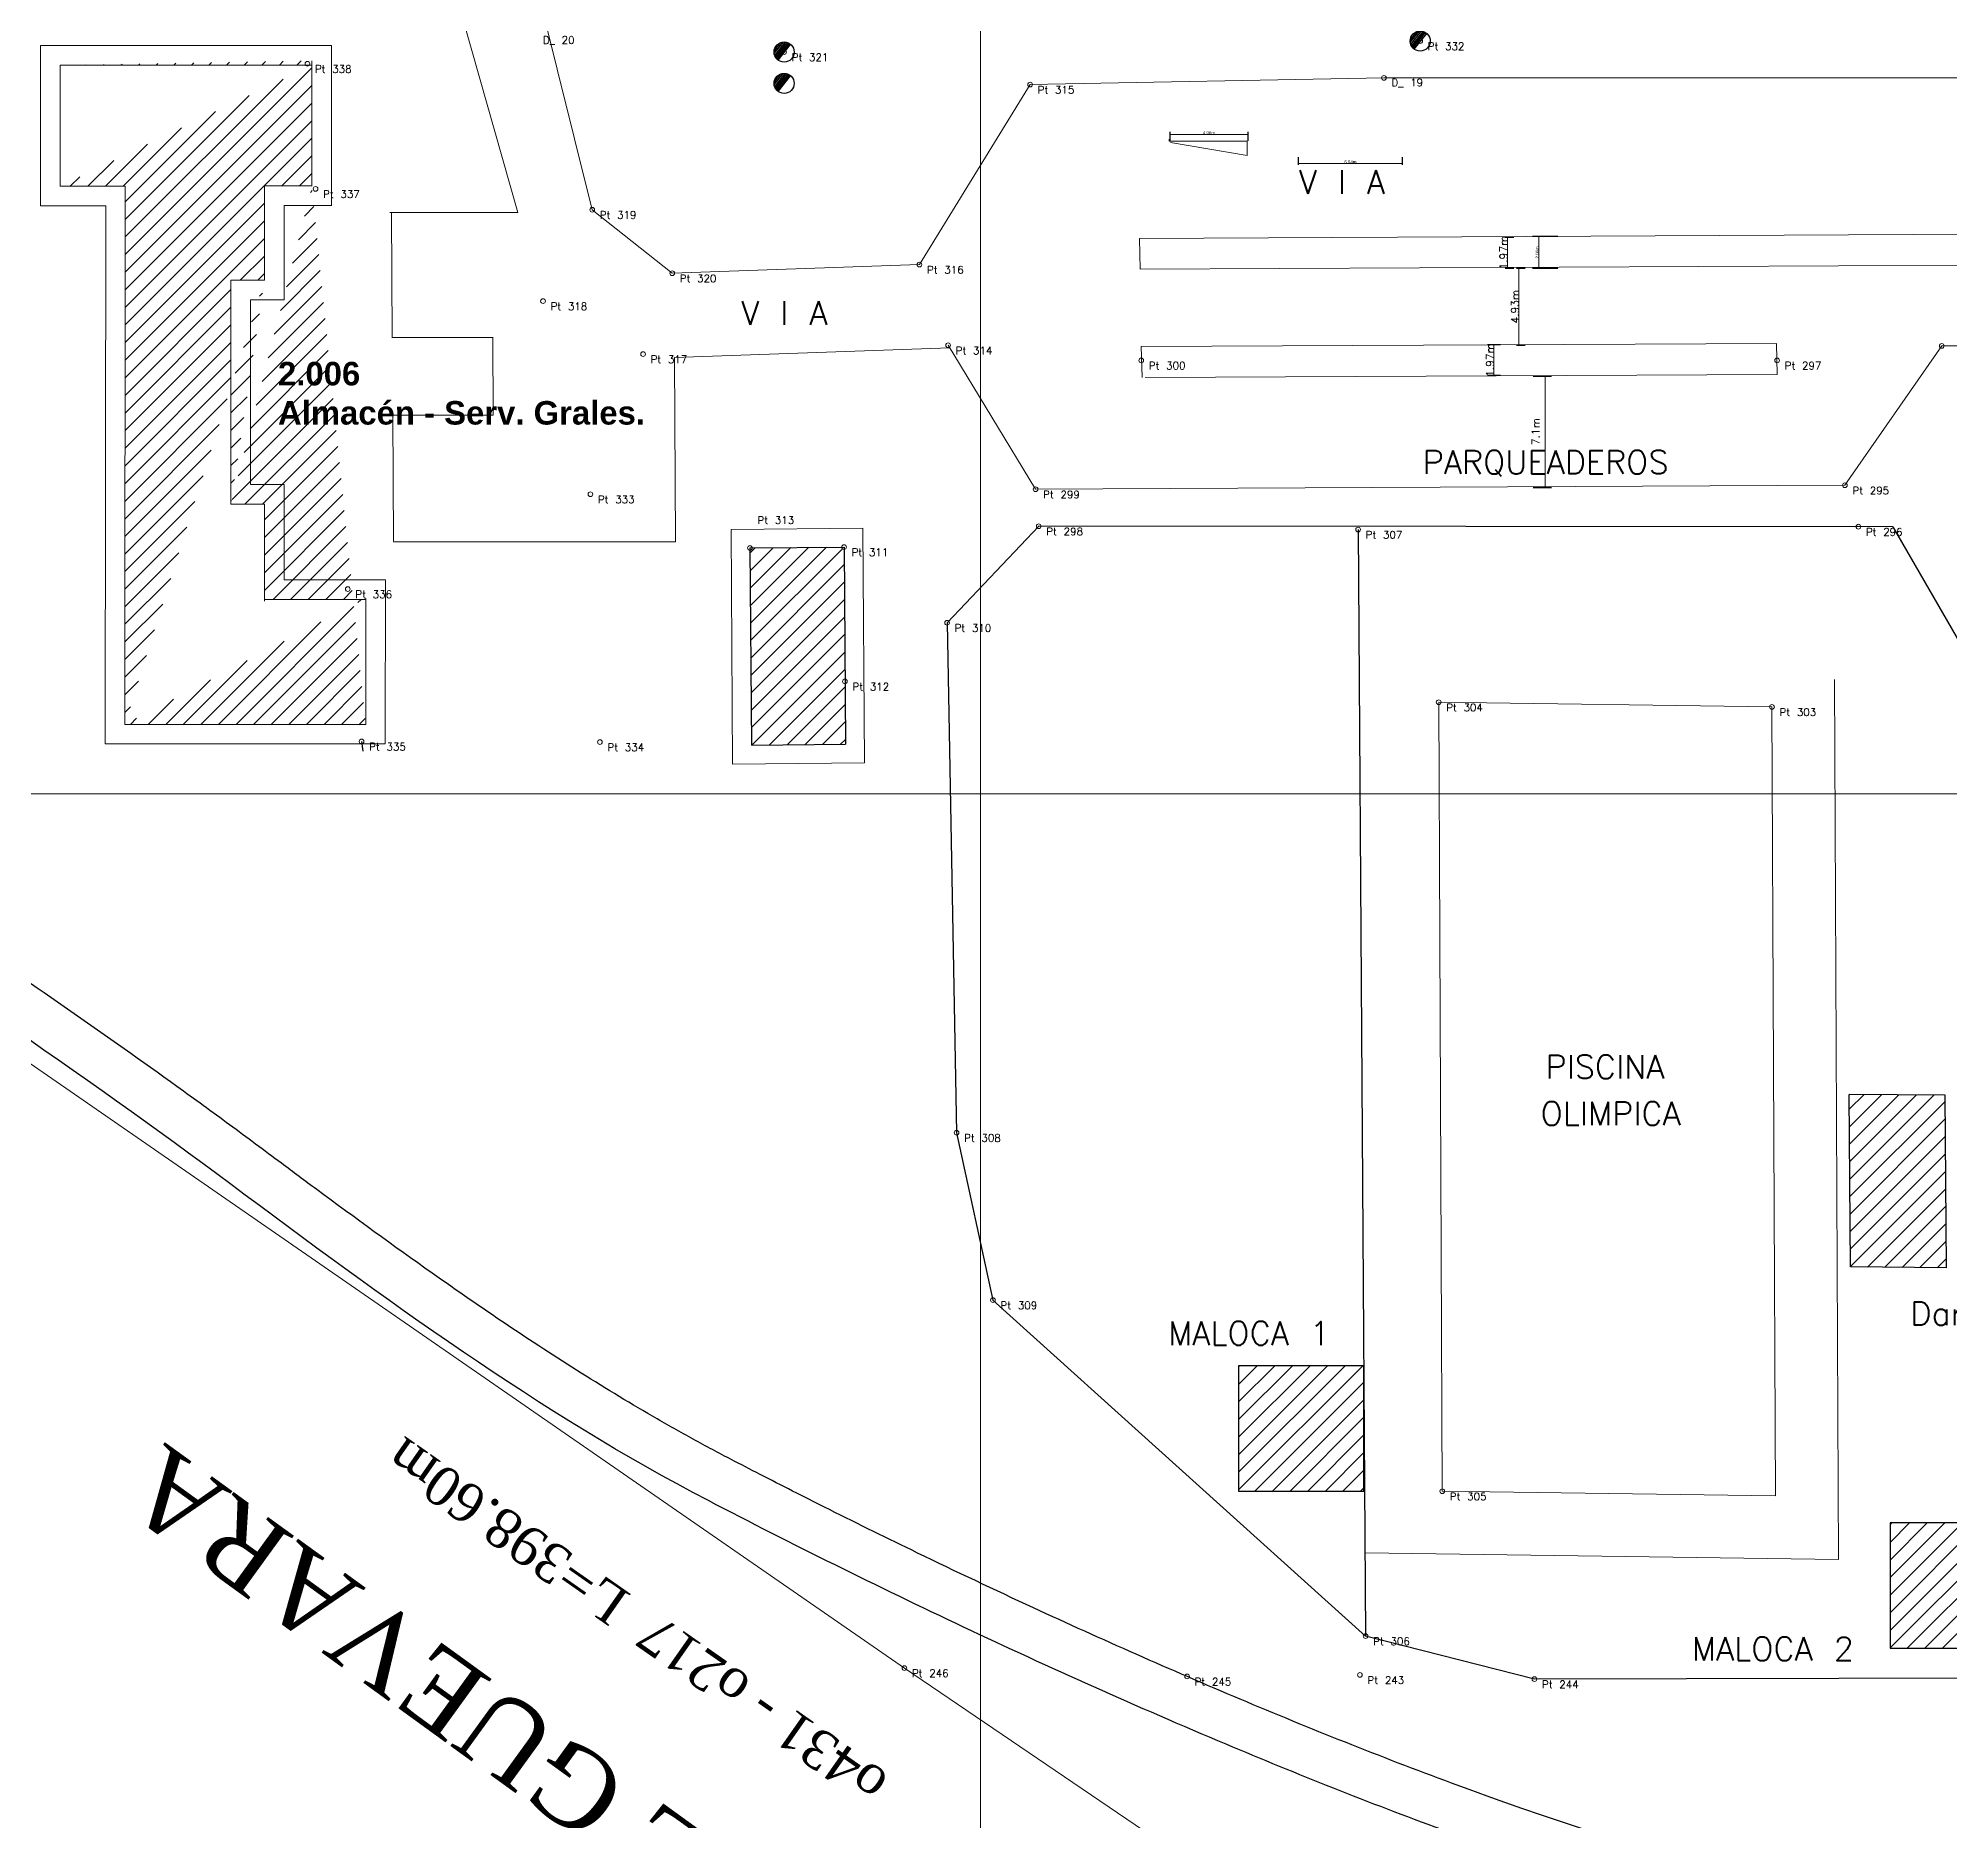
# Model space of a CAD drawing. Header units: metres. Extents: x -38 to 1057472, y -19 to 977469.
# Drawn here: x 1054539.9 to 1054661.8, y 942134.5 to 942248.2 of the extents above; entities that cross this region are included whole.
import ezdxf

# ---------------------------------------------------------------- set-up
doc = ezdxf.new("R2010")
doc.units = ezdxf.units.M
doc.header["$LTSCALE"] = 0.0005
doc.layers.get('0').update_dxf_attribs({"linetype": 'CONTINUOUS'})
doc.layers.get('Defpoints').update_dxf_attribs({"linetype": 'CONTINUOUS'})
for name, color, linetype, lineweight in [('ACHURADOS', 3, 'CONTINUOUS', 15), ('anden', 3, 'CONTINUOUS', 9), ('CARROS', 7, 'CONTINUOUS', 15), ('CAÑO', 5, 'CONTINUOUS', 25), ('cerca', 4, 'CERCA', 20), ('COORD', 7, 'CONTINUOUS', 9), ('MURO', 7, 'CONTINUOUS', 30), ('PISCINA', 5, 'CONTINUOUS', 15), ('puntos barcelona', 3, 'CONTINUOUS', 13), ('textos', 7, 'CONTINUOUS', 15), ('via', 236, 'CONTINUOUS', 20)]:
    doc.layers.add(name, color=color, linetype=linetype, lineweight=lineweight)
doc.styles.add('1.2mm1250', font='txt.shx', dxfattribs={"height": 0.5})
doc.styles.add('1.2mm400', font='ARIAL.TTF', dxfattribs={"height": 0.2})
doc.styles.add('2mm1250', font='TIMES.TTF', dxfattribs={"height": 2.5})
doc.styles.get("Standard").update_dxf_attribs({"font": 'txt.shx', "height": 1.5})
doc.linetypes.add('CERCA', pattern='A,19.873597,-1.500118,["x",Standard,S=1.5,R=0,X=0,Y=-0.44232],-2.673653,19.873597', length=43.920965)
doc.dimstyles.new('Copia de STANDARD', dxfattribs={"dimscale": 4, "dimtxt": 0.155, "dimasz": 0, "dimexe": 0.12, "dimexo": 0, "dimgap": 0, "dimtad": 0, "dimtoh": 1, "dimdsep": 46, "dimtxsty": '1.2mm1250', "dimblk": 'DOTBLANK', "dimcen": -0.5, "dimadec": 0, "dimazin": 0, "dimtfac": 1, "dimtmove": 0, "dimatfit": 0, "dimldrblk": 'SMALL', "dimfxl": 0, "dimtvp": 1.2, "dimtolj": 1, "dimtzin": 0, "dimlwd": -1, "dimarcsym": 0})

# ---------------------------------------------------------------- blocks, each defined once
blk = doc.blocks.new('poste')
at = {"layer": 'MURO'}
for p, q in [((-0.319, 0.03), (-0.101, 0.304)), ((-0.317, -0.044), (-0.029, 0.319)), ((-0.302, -0.106), (0.035, 0.318)), ((-0.278, -0.158), (0.091, 0.307)), ((-0.252, -0.197), (0.135, 0.29)), ((-0.223, -0.23), (0.173, 0.269)), ((-0.19, -0.258), (0.208, 0.243))]:
    blk.add_line(p, q, dxfattribs=at)
blk.add_circle((0, 0), 0.32, dxfattribs=at)
blk = doc.blocks.new('*D21')
at = {"layer": 'CARROS', "color": 0, "lineweight": -2}
for p, q in [((1054612.09, 942242.24), (1054612.09, 942241.67)), ((1054617.05, 942242.24), (1054617.05, 942241.67))]:
    blk.add_line(p, q, dxfattribs=at)
at = {"layer": 'CARROS', "color": 0}
blk.add_line((1054612.09, 942242.07), (1054617.05, 942242.07), dxfattribs=at)
at = {"layer": 'Defpoints', "color": 0}
for p in [(1054612.09, 942242.24), (1054617.05, 942242.24), (1054617.05, 942242.07)]:
    blk.add_point(p, dxfattribs=at)
at = {"layer": 'CARROS', "color": 2, "insert": (1054614.57, 942242.17), "char_height": 0.2, "attachment_point": 5, "style": '1.2mm400'}
blk.add_mtext('\\A1;4.96m', dxfattribs=at)
blk = doc.blocks.new('_DotBlank')
at = {"color": 0, "linetype": 'ByBlock', "lineweight": -2}
blk.add_line((-0.5, 0), (-1, 0), dxfattribs=at)
blk.add_circle((0, 0), 0.5, dxfattribs=at)
blk = doc.blocks.new('_Small')
at = {"color": 0, "linetype": 'ByBlock', "lineweight": -2}
blk.add_circle((0, 0), 0.25, dxfattribs=at)
blk = doc.blocks.new('*D22')
at = {"layer": 'CARROS', "color": 0, "lineweight": -2}
for p, q in [((1054636.84, 942235.56), (1054635.22, 942235.56)), ((1054636.84, 942233.51), (1054635.22, 942233.51))]:
    blk.add_line(p, q, dxfattribs=at)
at = {"layer": 'CARROS', "color": 0}
blk.add_line((1054635.62, 942235.56), (1054635.62, 942233.51), dxfattribs=at)
at = {"layer": 'Defpoints', "color": 0}
for p in [(1054636.84, 942235.56), (1054635.62, 942233.51), (1054636.84, 942233.51)]:
    blk.add_point(p, dxfattribs=at)
at = {"layer": 'CARROS', "color": 2, "insert": (1054635.52, 942234.54), "char_height": 0.2, "attachment_point": 5, "rotation": 90, "style": '1.2mm400'}
blk.add_mtext('\\A1;2.06m', dxfattribs=at)
blk = doc.blocks.new('*D23')
at = {"layer": 'CARROS', "color": 0, "lineweight": -2}
for p, q in [((1054620.28, 942240.14), (1054620.28, 942240.62)), ((1054626.92, 942240.14), (1054626.92, 942240.62))]:
    blk.add_line(p, q, dxfattribs=at)
at = {"layer": 'CARROS', "color": 0}
blk.add_line((1054620.28, 942240.22), (1054626.92, 942240.22), dxfattribs=at)
at = {"layer": 'Defpoints', "color": 0}
for p in [(1054620.28, 942240.14), (1054626.92, 942240.22), (1054626.92, 942240.14)]:
    blk.add_point(p, dxfattribs=at)
at = {"layer": 'CARROS', "color": 2, "insert": (1054623.6, 942240.32), "char_height": 0.2, "attachment_point": 5, "style": '1.2mm400'}
blk.add_mtext('\\A1;6.64m', dxfattribs=at)
blk = doc.blocks.new('*D24')
at = {"layer": 'CARROS', "color": 0, "lineweight": -2}
for p, q in [((1054633.47, 942235.52), (1054634.02, 942235.52)), ((1054633.47, 942233.55), (1054634.02, 942233.55))]:
    blk.add_line(p, q, dxfattribs=at)
at = {"layer": 'CARROS', "color": 0}
blk.add_line((1054633.62, 942235.52), (1054633.62, 942233.55), dxfattribs=at)
at = {"layer": 'Defpoints', "color": 0}
for p in [(1054633.47, 942235.52), (1054633.47, 942233.55), (1054633.62, 942233.55)]:
    blk.add_point(p, dxfattribs=at)
at = {"layer": 'CARROS', "color": 2, "insert": (1054633.37, 942234.53), "char_height": 0.5, "attachment_point": 5, "rotation": 90, "style": '1.2mm1250'}
blk.add_mtext('\\A1;1.97m', dxfattribs=at)
blk = doc.blocks.new('*D25')
at = {"layer": 'CARROS', "color": 0, "lineweight": -2}
for p, q in [((1054634.2, 942233.55), (1054634.75, 942233.55)), ((1054634.2, 942228.62), (1054634.75, 942228.62))]:
    blk.add_line(p, q, dxfattribs=at)
at = {"layer": 'CARROS', "color": 0}
blk.add_line((1054634.35, 942233.55), (1054634.35, 942228.62), dxfattribs=at)
at = {"layer": 'Defpoints', "color": 0}
for p in [(1054634.2, 942233.55), (1054634.2, 942228.62), (1054634.35, 942228.62)]:
    blk.add_point(p, dxfattribs=at)
at = {"layer": 'CARROS', "color": 2, "insert": (1054634.1, 942231.08), "char_height": 0.5, "attachment_point": 5, "rotation": 90, "style": '1.2mm1250'}
blk.add_mtext('\\A1;4.93m', dxfattribs=at)
blk = doc.blocks.new('*D26')
at = {"layer": 'CARROS', "color": 0, "lineweight": -2}
for p, q in [((1054633.18, 942228.66), (1054632.35, 942228.66)), ((1054633.18, 942226.69), (1054632.35, 942226.69))]:
    blk.add_line(p, q, dxfattribs=at)
at = {"layer": 'CARROS', "color": 0}
blk.add_line((1054632.75, 942228.66), (1054632.75, 942226.69), dxfattribs=at)
at = {"layer": 'Defpoints', "color": 0}
for p in [(1054633.18, 942228.66), (1054632.75, 942226.69), (1054633.18, 942226.69)]:
    blk.add_point(p, dxfattribs=at)
at = {"layer": 'CARROS', "color": 2, "insert": (1054632.5, 942227.67), "char_height": 0.5, "attachment_point": 5, "rotation": 90, "style": '1.2mm1250'}
blk.add_mtext('\\A1;1.97m', dxfattribs=at)
blk = doc.blocks.new('*D27')
at = {"layer": 'CARROS', "color": 0, "lineweight": -2}
for p, q in [((1054635.26, 942226.66), (1054636.42, 942226.66)), ((1054635.26, 942219.55), (1054636.42, 942219.55))]:
    blk.add_line(p, q, dxfattribs=at)
at = {"layer": 'CARROS', "color": 0}
blk.add_line((1054636.02, 942226.66), (1054636.02, 942219.55), dxfattribs=at)
at = {"layer": 'Defpoints', "color": 0}
for p in [(1054635.26, 942226.66), (1054635.26, 942219.55), (1054636.02, 942219.55)]:
    blk.add_point(p, dxfattribs=at)
at = {"layer": 'CARROS', "color": 2, "insert": (1054635.42, 942223.11), "char_height": 0.5, "attachment_point": 5, "rotation": 90, "style": '1.2mm1250'}
blk.add_mtext('\\A1;7.1m', dxfattribs=at)

msp = doc.modelspace()

# ---------------------------------------------------------------- hatches: boundary and pattern name
at = {"layer": 'ACHURADOS'}
h = msp.add_hatch(dxfattribs=at)
h.set_pattern_fill('ANSI31', color=256, scale=0.25, style=0)
h.set_pattern_definition([(45, (1054541.2954, 942204.4368), (-0.561266, 0.561266), [])])
edge = h.paths.add_edge_path()
edge.add_line((1054557.355, 942238.77), (1054557.361, 942246.77))
edge.add_line((1054541.301, 942246.487), (1054557.36, 942246.487))
edge.add_line((1054541.295, 942238.767), (1054541.301, 942246.487))
edge.add_line((1054541.295, 942238.767), (1054545.453, 942238.767))
edge.add_line((1054545.43, 942204.437), (1054545.453, 942238.767))
edge.add_line((1054554.337, 942232.767), (1054554.339, 942238.787))
edge.add_line((1054554.339, 942238.787), (1054557.377, 942238.787))
edge.add_line((1054552.191, 942218.477), (1054552.196, 942232.767))
edge.add_line((1054552.196, 942232.767), (1054554.337, 942232.767))
edge.add_line((1054552.191, 942218.477), (1054554.336, 942218.477))
edge.add_line((1054554.336, 942218.477), (1054554.336, 942212.29))
edge.add_line((1054554.336, 942212.407), (1054560.807, 942212.407))
edge.add_line((1054560.788, 942204.437), (1054560.794, 942212.47))
edge.add_line((1054545.43, 942204.437), (1054560.788, 942204.437))
h = msp.add_hatch(dxfattribs=at)
h.set_pattern_fill('ANSI31', color=256, scale=0.25, style=0)
h.paths.add_polyline_path([(1054591.301, 942215.6, -0.4133356), (1054591.15, 942215.749), (1054585.45, 942215.691, -0.4150921), (1054585.301, 942215.54), (1054585.388, 942203.12), (1054591.388, 942203.18), (1054591.361, 942207.03, -0.4162656), (1054591.21, 942207.18, -0.4121645), (1054591.359, 942207.33)])
at = {"layer": 'anden'}
h = msp.add_hatch(dxfattribs=at)
h.set_pattern_fill('ANSI31', color=256, scale=0.25, style=0)
h.set_pattern_definition([(45, (1054655.41146, 942169.773), (-0.561266, 0.561266), [])])
h.paths.add_polyline_path([(1054661.531, 942180.783), (1054655.411, 942180.833), (1054655.501, 942169.823), (1054661.621, 942169.773)])
h = msp.add_hatch(dxfattribs=at)
h.set_pattern_fill('ANSI31', color=256, scale=0.25, style=0)
h.set_pattern_definition([(45, (1054616.4665, 942145.49964), (-0.561266, 0.561266), [])])
h.paths.add_polyline_path([(1054658.018, 942145.5), (1054666.018, 942145.5), (1054666.018, 942153.5), (1054658.018, 942153.5)])
h.paths.add_polyline_path([(1054616.466, 942155.527), (1054624.466, 942155.527), (1054624.466, 942163.527), (1054616.466, 942163.527)])

# ---------------------------------------------------------------- linework, layer by layer
for p, q in [((1054540.044, 942237.517), (1054540.052, 942247.74)), ((1054540.052, 942247.737), (1054558.611, 942247.737)), ((1054558.604, 942237.52), (1054558.611, 942247.737)), ((1054541.295, 942238.767), (1054541.301, 942246.487)), ((1054541.301, 942246.487), (1054557.36, 942246.487)), ((1054557.355, 942238.77), (1054557.361, 942246.77)), ((1054541.295, 942238.767), (1054545.453, 942238.767)), ((1054545.43, 942204.437), (1054545.453, 942238.767)), ((1054554.337, 942232.767), (1054554.339, 942238.787)), ((1054554.339, 942238.787), (1054557.377, 942238.787)), ((1054540.044, 942237.517), (1054544.204, 942237.517)), ((1054544.179, 942203.187), (1054544.204, 942237.517)), ((1054555.587, 942231.517), (1054555.59, 942237.537)), ((1054555.59, 942237.537), (1054558.604, 942237.537)), ((1054552.191, 942218.477), (1054552.196, 942232.767)), ((1054552.196, 942232.767), (1054554.337, 942232.767)), ((1054553.441, 942219.75), (1054553.447, 942231.517)), ((1054553.447, 942231.517), (1054555.587, 942231.517)), ((1054553.441, 942219.75), (1054555.587, 942219.75)), ((1054552.191, 942218.477), (1054554.336, 942218.477)), ((1054584.092, 942216.878), (1054592.492, 942216.962)), ((1054584.092, 942216.878), (1054584.196, 942201.908)), ((1054592.492, 942216.962), (1054592.596, 942201.992)), ((1054555.586, 942213.657), (1054562.045, 942213.657)), ((1054562.038, 942203.187), (1054562.045, 942213.657)), ((1054554.336, 942212.407), (1054560.807, 942212.407)), ((1054560.788, 942204.437), (1054560.794, 942212.47)), ((1054654.482, 942207.307), (1054654.739, 942151.163)), ((1054545.43, 942204.437), (1054560.788, 942204.437)), ((1054544.179, 942203.187), (1054562.038, 942203.187)), ((1054584.196, 942201.908), (1054592.596, 942201.992)), ((1054654.739, 942151.163), (1054624.534, 942151.589))]:
    msp.add_line(p, q, dxfattribs=at)
at = {"layer": 'anden', "color": 3}
for p, q in [((1054554.336, 942219.729), (1054554.336, 942219.727)), ((1054555.586, 942219.75), (1054555.586, 942213.657)), ((1054554.336, 942218.477), (1054554.336, 942212.29))]:
    msp.add_line(p, q, dxfattribs=at)
at = {"layer": 'CARROS'}
for p, q in [((1054612.049, 942241.65), (1054612.049, 942241.776)), ((1054617.007, 942241.65), (1054612.049, 942241.65)), ((1054612.133, 942241.566), (1054617.007, 942240.726)), ((1054617.007, 942240.726), (1054617.007, 942241.65))]:
    msp.add_line(p, q, dxfattribs=at)
at = {"layer": 'CAÑO'}
for points, knots in [([(1054817.33, 942175.404), (1054815.447, 942174.327), (1054813.632, 942173.326), (1054808.935, 942169.94), (1054803.446, 942166.456), (1054793.284, 942161.497), (1054786.416, 942158.362), (1054775.451, 942153.562), (1054771.402, 942151.833), (1054763.583, 942148.544), (1054759.814, 942146.981), (1054753.419, 942144.345), (1054750.8, 942143.27), (1054745.548, 942141.115), (1054742.918, 942140.038), (1054735.004, 942136.86), (1054729.701, 942134.813), (1054719.866, 942131.439), (1054715.344, 942130.05), (1054707.358, 942128.036), (1054703.906, 942127.307), (1054698.222, 942126.401), (1054696, 942126.122), (1054691.54, 942125.72), (1054689.306, 942125.599), (1054684.826, 942125.501), (1054682.581, 942125.525), (1054675.839, 942125.802), (1054671.331, 942126.259), (1054654.48, 942128.823), (1054642.137, 942132.427), (1054625.514, 942138.578), (1054621.021, 942140.375), (1054612.125, 942144.126), (1054607.731, 942146.071), (1054600.905, 942149.225), (1054598.44, 942150.391), (1054594.107, 942152.489), (1054592.233, 942153.412), (1054588.973, 942155.045), (1054587.584, 942155.749), (1054585.565, 942156.785), (1054584.933, 942157.112), (1054583.882, 942157.657), (1054583.474, 942157.871), (1054582.653, 942158.307), (1054582.244, 942158.528), (1054581.017, 942159.2), (1054580.201, 942159.659), (1054577.763, 942161.065), (1054576.147, 942162.043), (1054571.332, 942165.07), (1054568.164, 942167.216), (1054562.557, 942171.174), (1054560.103, 942172.963), (1054556.918, 942175.318), (1054556.164, 942175.878), (1054554.863, 942176.846), (1054554.319, 942177.253), (1054553.213, 942178.076), (1054552.658, 942178.487), (1054550.991, 942179.714), (1054549.874, 942180.527), (1054546.509, 942182.951), (1054544.248, 942184.548), (1054537.432, 942189.287), (1054532.847, 942192.382), (1054519.151, 942201.54), (1054510.101, 942207.48), (1054500.665, 942214.117), (1054499.708, 942214.795), (1054497.738, 942216.206), (1054496.725, 942216.938), (1054495.108, 942218.12), (1054494.482, 942218.58), (1054493.231, 942219.49), (1054492.604, 942219.945), (1054490.718, 942221.31), (1054489.454, 942222.219), (1054485.65, 942224.951), (1054483.098, 942226.779), (1054475.451, 942232.337), (1054470.364, 942236.139), (1054458.722, 942245.67), (1054452.303, 942251.597), (1054444.461, 942260.698), (1054442.475, 942263.198), (1054440.588, 942265.813)], [33.7211022, 33.7211022, 33.7211022, 33.7211022, 41.1836745, 41.1836745, 52.5473399, 52.5473399, 75.2746708, 75.2746708, 88.4501726, 88.4501726, 100.5933392, 100.5933392, 108.9800208, 108.9800208, 117.3667025, 117.3667025, 134.1400658, 134.1400658, 148.2931858, 148.2931858, 158.9935829, 158.9935829, 165.8333977, 165.8333977, 172.6732125, 172.6732125, 179.5130273, 179.5130273, 193.1926568, 193.1926568, 230.6494301, 230.6494301, 244.6763709, 244.6763709, 258.7033116, 258.7033116, 266.7095383, 266.7095383, 272.8650869, 272.8650869, 277.4666181, 277.4666181, 279.5710187, 279.5710187, 280.9710342, 280.9710342, 282.3710497, 282.3710497, 285.1710808, 285.1710808, 290.771143, 290.771143, 301.9712673, 301.9712673, 310.8455369, 310.8455369, 313.6091467, 313.6091467, 315.6277338, 315.6277338, 317.6463209, 317.6463209, 321.6834951, 321.6834951, 329.7578435, 329.7578435, 345.9065404, 345.9065404, 378.2039341, 378.2039341, 381.8795302, 381.8795302, 385.8419185, 385.8419185, 388.270591, 388.270591, 390.6992636, 390.6992636, 395.5566087, 395.5566087, 405.2712988, 405.2712988, 424.7006792, 424.7006792, 451.1476537, 451.1476537, 460.6202319, 460.6202319, 460.6202319, 460.6202319]), ([(1054818.763, 942172.873), (1054818.424, 942172.659), (1054818.424, 942172.659), (1054816.459, 942171.52), (1054811.77, 942167.978), (1054805.558, 942164.121), (1054800.016, 942161.403), (1054783.236, 942153.551), (1054771.845, 942148.716), (1054757.287, 942142.692), (1054754.229, 942141.435), (1054747.637, 942138.729), (1054744.092, 942137.271), (1054736.954, 942134.418), (1054733.362, 942133.023), (1054722.515, 942129.071), (1054715.186, 942126.743), (1054704.716, 942124.427), (1054701.675, 942123.87), (1054696.086, 942123.106), (1054693.542, 942122.857), (1054688.452, 942122.556), (1054685.904, 942122.501), (1054678.253, 942122.602), (1054673.148, 942123.022), (1054655.021, 942125.554), (1054642.064, 942129.28), (1054624.797, 942135.636), (1054620.207, 942137.467), (1054610.004, 942141.76), (1054604.426, 942144.257), (1054593.423, 942149.444), (1054588, 942152.136), (1054571.945, 942160.481), (1054561.833, 942167.903), (1054532.954, 942189.448), (1054511.68, 942202.248), (1054474.685, 942229.38), (1054453.389, 942242.95), (1054438.155, 942264.057)], [32.2188655, 32.2188655, 32.2188655, 32.2188655, 32.5055003, 32.5055003, 41.7491852, 41.7491852, 60.236555, 60.236555, 97.2112946, 97.2112946, 107.0074148, 107.0074148, 118.288777, 118.288777, 129.5701392, 129.5701392, 152.1328636, 152.1328636, 161.286224, 161.286224, 168.8468445, 168.8468445, 176.4074651, 176.4074651, 191.5287063, 191.5287063, 230.211461, 230.211461, 244.4004616, 244.4004616, 262.1356938, 262.1356938, 279.8709259, 279.8709259, 315.3413902, 315.3413902, 386.2823188, 386.2823188, 460.6202319, 460.6202319, 460.6202319, 460.6202319])]:
    msp.add_open_spline(points, degree=3, knots=knots, dxfattribs=at)
at = {"layer": 'cerca', "flags": 128}
msp.add_lwpolyline([(1054763.75, 942029.24), (1054696.97, 942074.65), (1054652.95, 942104.98), (1054595.15, 942144.24), (1054435.14, 942254.91)], dxfattribs=at)
at = {"layer": 'COORD'}
for p, q in [((1054600, 942825.794), (1054600, 941832.616)), ((1054430.958, 942200), (1055320.968, 942200))]:
    msp.add_line(p, q, dxfattribs=at)
at = {"layer": 'MURO'}
for p, q in [((1054658.2, 942217.049), (1054603.72, 942217.08)), ((1054624.09, 942216.87), (1054624.57, 942146.28)), ((1054658.2, 942217.049), (1054663.664, 942207.577)), ((1054585.3, 942215.69), (1054591.3, 942215.75)), ((1054585.3, 942215.69), (1054585.388, 942203.12)), ((1054591.3, 942215.75), (1054591.388, 942203.18)), ((1054560.53, 942203.35), (1054560.6, 942202.726)), ((1054585.388, 942203.12), (1054591.388, 942203.18)), ((1054661.531, 942180.783), (1054655.411, 942180.833)), ((1054655.501, 942169.823), (1054655.411, 942180.833)), ((1054661.621, 942169.773), (1054661.531, 942180.783)), ((1054661.621, 942169.773), (1054655.501, 942169.823)), ((1054635.34, 942143.53), (1054624.57, 942146.28)), ((1054668.01, 942143.61), (1054635.34, 942143.53))]:
    msp.add_line(p, q, dxfattribs=at)
at = {"layer": 'MURO', "flags": 128}
msp.add_lwpolyline([(1054603.72, 942217.08), (1054597.87, 942210.92), (1054598.48, 942178.39), (1054600.8, 942167.71), (1054624.57, 942146.28)], dxfattribs=at)
for points in [[(1054616.466, 942155.527), (1054624.466, 942155.527), (1054624.466, 942163.527), (1054616.466, 942163.527)], [(1054658.018, 942145.5), (1054666.018, 942145.5), (1054666.018, 942153.5), (1054658.018, 942153.5)]]:
    msp.add_lwpolyline(points, close=True, dxfattribs=at)
at = {"layer": 'PISCINA'}
for p, q in [((1054650.49, 942205.55), (1054629.23, 942205.85)), ((1054629.23, 942205.85), (1054629.46, 942155.52)), ((1054650.49, 942205.55), (1054650.72, 942155.22)), ((1054650.72, 942155.22), (1054629.46, 942155.52))]:
    msp.add_line(p, q, dxfattribs=at)
at = {"layer": 'puntos barcelona', "linetype": 'Continuous'}
for p, q in [((1054587.48, 942247.33), (1054587.48, 942247.33)), ((1054587.48, 942247.33), (1054587.48, 942247.33)), ((1054628.05, 942248.03), (1054628.05, 942248.03)), ((1054628.05, 942248.03), (1054628.05, 942248.03)), ((1054557.07, 942246.58), (1054557.07, 942246.58)), ((1054557.07, 942246.58), (1054557.07, 942246.58)), ((1054603.17, 942245.25), (1054603.17, 942245.25)), ((1054603.17, 942245.25), (1054603.17, 942245.25)), ((1054625.74, 942245.68), (1054625.74, 942245.68)), ((1054625.74, 942245.68), (1054625.74, 942245.68)), ((1054557.59, 942238.6), (1054557.59, 942238.6)), ((1054557.59, 942238.6), (1054557.59, 942238.6)), ((1054575.24, 942237.27), (1054575.24, 942237.27)), ((1054575.24, 942237.27), (1054575.24, 942237.27)), ((1054580.34, 942233.22), (1054580.34, 942233.22)), ((1054580.34, 942233.22), (1054580.34, 942233.22)), ((1054596.11, 942233.77), (1054596.11, 942233.77)), ((1054596.11, 942233.77), (1054596.11, 942233.77)), ((1054572.1, 942231.44), (1054572.1, 942231.44)), ((1054572.1, 942231.44), (1054572.1, 942231.44)), ((1054578.48, 942228.06), (1054578.48, 942228.06)), ((1054578.48, 942228.06), (1054578.48, 942228.06)), ((1054597.94, 942228.62), (1054597.94, 942228.62)), ((1054597.94, 942228.62), (1054597.94, 942228.62)), ((1054661.32, 942228.58), (1054661.32, 942228.58)), ((1054661.32, 942228.58), (1054661.32, 942228.58)), ((1054610.26, 942227.66), (1054610.26, 942227.66)), ((1054610.26, 942227.66), (1054610.26, 942227.66)), ((1054650.82, 942227.66), (1054650.82, 942227.66)), ((1054650.82, 942227.66), (1054650.82, 942227.66)), ((1054603.52, 942219.44), (1054603.52, 942219.44)), ((1054603.52, 942219.44), (1054603.52, 942219.44)), ((1054655.14, 942219.69), (1054655.14, 942219.69)), ((1054655.14, 942219.69), (1054655.14, 942219.69)), ((1054575.12, 942219.12), (1054575.12, 942219.12)), ((1054575.12, 942219.12), (1054575.12, 942219.12)), ((1054603.72, 942217.08), (1054603.72, 942217.08)), ((1054603.72, 942217.08), (1054603.72, 942217.08)), ((1054624.09, 942216.87), (1054624.09, 942216.87)), ((1054624.09, 942216.87), (1054624.09, 942216.87)), ((1054656, 942217.05), (1054656, 942217.05)), ((1054656, 942217.05), (1054656, 942217.05)), ((1054585.3, 942215.69), (1054585.3, 942215.69)), ((1054585.3, 942215.69), (1054585.3, 942215.69)), ((1054591.3, 942215.75), (1054591.3, 942215.75)), ((1054591.3, 942215.75), (1054591.3, 942215.75)), ((1054559.65, 942213.07), (1054559.65, 942213.07)), ((1054559.65, 942213.07), (1054559.65, 942213.07)), ((1054597.87, 942210.92), (1054597.87, 942210.92)), ((1054597.87, 942210.92), (1054597.87, 942210.92)), ((1054591.36, 942207.18), (1054591.36, 942207.18)), ((1054591.36, 942207.18), (1054591.36, 942207.18)), ((1054629.23, 942205.85), (1054629.23, 942205.85)), ((1054629.23, 942205.85), (1054629.23, 942205.85)), ((1054650.49, 942205.55), (1054650.49, 942205.55)), ((1054650.49, 942205.55), (1054650.49, 942205.55)), ((1054560.53, 942203.35), (1054560.53, 942203.35)), ((1054560.53, 942203.35), (1054560.53, 942203.35)), ((1054575.73, 942203.31), (1054575.73, 942203.31)), ((1054575.73, 942203.31), (1054575.73, 942203.31)), ((1054598.48, 942178.39), (1054598.48, 942178.39)), ((1054598.48, 942178.39), (1054598.48, 942178.39)), ((1054600.8, 942167.71), (1054600.8, 942167.71)), ((1054600.8, 942167.71), (1054600.8, 942167.71)), ((1054629.46, 942155.52), (1054629.46, 942155.52)), ((1054629.46, 942155.52), (1054629.46, 942155.52)), ((1054624.57, 942146.28), (1054624.57, 942146.28)), ((1054624.57, 942146.28), (1054624.57, 942146.28)), ((1054595.15, 942144.24), (1054595.15, 942144.24)), ((1054595.15, 942144.24), (1054595.15, 942144.24)), ((1054613.18, 942143.7), (1054613.18, 942143.7)), ((1054613.18, 942143.7), (1054613.18, 942143.7)), ((1054624.21, 942143.8), (1054624.21, 942143.8)), ((1054624.21, 942143.8), (1054624.21, 942143.8)), ((1054635.34, 942143.53), (1054635.34, 942143.53)), ((1054635.34, 942143.53), (1054635.34, 942143.53))]:
    msp.add_line(p, q, dxfattribs=at)
for centre in [(1054587.48, 942247.33), (1054628.05, 942248.03), (1054557.07, 942246.58), (1054603.17, 942245.25), (1054625.74, 942245.68), (1054557.59, 942238.6), (1054575.24, 942237.27), (1054596.11, 942233.77), (1054580.34, 942233.22), (1054572.1, 942231.44), (1054578.48, 942228.06), (1054597.94, 942228.62), (1054661.32, 942228.58), (1054610.26, 942227.66), (1054650.82, 942227.66), (1054603.52, 942219.44), (1054655.14, 942219.69), (1054575.12, 942219.12), (1054603.72, 942217.08), (1054624.09, 942216.87), (1054656, 942217.05), (1054585.3, 942215.69), (1054591.3, 942215.75), (1054559.65, 942213.07), (1054597.87, 942210.92), (1054591.36, 942207.18), (1054629.23, 942205.85), (1054650.49, 942205.55), (1054560.53, 942203.35), (1054575.73, 942203.31), (1054598.48, 942178.39), (1054600.8, 942167.71), (1054629.46, 942155.52), (1054624.57, 942146.28), (1054595.15, 942144.24), (1054613.18, 942143.7), (1054624.21, 942143.8), (1054635.34, 942143.53)]:
    msp.add_circle(centre, 0.15, dxfattribs=at)
at = {"layer": 'via'}
for p, q in [((1054575.24, 942237.27), (1054570, 942258.24)), ((1054603.17, 942245.25), (1054596.11, 942233.77)), ((1054625.74, 942245.68), (1054603.17, 942245.25)), ((1054668.654, 942245.69), (1054625.74, 942245.68)), ((1054562.441, 942237.107), (1054562.484, 942229.107)), ((1054580.34, 942233.22), (1054575.24, 942237.27)), ((1054663.6, 942235.7), (1054610.14, 942235.442)), ((1054610.14, 942235.442), (1054610.195, 942233.472)), ((1054596.11, 942233.77), (1054580.34, 942233.22)), ((1054663.647, 942233.73), (1054610.195, 942233.472)), ((1054568.921, 942229.118), (1054562.511, 942229.118)), ((1054568.894, 942229.117), (1054568.921, 942224.168)), ((1054598.041, 942228.454), (1054580.491, 942227.842)), ((1054580.491, 942227.842), (1054580.555, 942216.093)), ((1054603.52, 942219.44), (1054597.94, 942228.62)), ((1054650.785, 942228.739), (1054610.262, 942228.543)), ((1054610.262, 942228.543), (1054610.32, 942226.573)), ((1054650.774, 942228.739), (1054650.825, 942226.762)), ((1054661.32, 942228.58), (1054655.14, 942219.69)), ((1054757.825, 942228.611), (1054661.32, 942228.58)), ((1054650.825, 942226.762), (1054610.502, 942226.566)), ((1054568.921, 942224.168), (1054562.511, 942224.168)), ((1054562.511, 942224.168), (1054562.555, 942216.107)), ((1054562.511, 942224.168), (1054562.555, 942216.107)), ((1054655.14, 942219.69), (1054603.52, 942219.44)), ((1054580.555, 942216.093), (1054562.572, 942216.093))]:
    msp.add_line(p, q, dxfattribs=at)
at = {"layer": 'via', "flags": 128}
msp.add_lwpolyline([(1054562.339, 942237.095), (1054570.495, 942237.095), (1054551.83, 942302.87)], dxfattribs=at)

# ---------------------------------------------------------------- block references
at = {"layer": 'MURO', "xscale": 2, "yscale": 2, "zscale": 2}
for p in [(1054628.05, 942248.03), (1054587.48, 942247.33), (1054587.48, 942245.33)]:
    msp.add_blockref('poste', p, dxfattribs=at)

# ---------------------------------------------------------------- texts
at = {"layer": 'MURO', "style": '2mm1250'}
msp.add_text('RAUL GUEVARA', height=5, rotation=144.06244, dxfattribs=at).set_placement((1054596, 942123.838))
at = {"layer": 'puntos barcelona', "color": 3}
for s, p in [('D_ 20', (1054572.1, 942247.854)), ('Pt 332', (1054628.53, 942247.454)), ('Pt 338', (1054557.55, 942246.004)), ('Pt 321', (1054587.96, 942246.754)), ('Pt 315', (1054603.65, 942244.674)), ('D_ 19', (1054626.22, 942245.144)), ('Pt 337', (1054558.07, 942238.024)), ('Pt 319', (1054575.72, 942236.694)), ('Pt 320', (1054580.82, 942232.644)), ('Pt 316', (1054596.59, 942233.194)), ('Pt 318', (1054572.58, 942230.864)), ('Pt 317', (1054578.96, 942227.484)), ('Pt 314', (1054598.42, 942228.044)), ('Pt 300', (1054610.74, 942227.084)), ('Pt 297', (1054651.3, 942227.084)), ('Pt 299', (1054604, 942218.864)), ('Pt 295', (1054655.62, 942219.114)), ('Pt 333', (1054575.6, 942218.544)), ('Pt 313', (1054585.78, 942217.222)), ('Pt 298', (1054604.2, 942216.504)), ('Pt 296', (1054656.48, 942216.474)), ('Pt 311', (1054591.78, 942215.174)), ('Pt 307', (1054624.57, 942216.294)), ('Pt 336', (1054560.13, 942212.494)), ('Pt 310', (1054598.35, 942210.344)), ('Pt 312', (1054591.84, 942206.604)), ('Pt 304', (1054629.71, 942205.274)), ('Pt 303', (1054650.97, 942204.974)), ('Pt 335', (1054561.01, 942202.774)), ('Pt 334', (1054576.21, 942202.734)), ('Pt 308', (1054598.96, 942177.814)), ('Pt 309', (1054601.28, 942167.134)), ('Pt 305', (1054629.94, 942154.944)), ('Pt 306', (1054625.05, 942145.704)), ('Pt 246', (1054595.63, 942143.664)), ('Pt 243', (1054624.69, 942143.224)), ('Pt 245', (1054613.66, 942143.124)), ('Pt 244', (1054635.82, 942142.954))]:
    msp.add_text(s, height=0.48, dxfattribs=at).set_placement(p)
at = {"layer": 'textos'}
for s, height, rotation, style, p in [('V I A', 1.5, 0.00105, '1.2mm1250', (1054620.301, 942238.293)), ('V I A', 1.5, 0.00105, '1.2mm1250', (1054584.737, 942229.929)), ('PARQUEADEROS', 1.5, 0.00105, '1.2mm1250', (1054628.203, 942220.419)), ('o431 - o217  L=398.60m', 2.5, 145.01962, '2mm1250', (1054594.288, 942137.354))]:
    msp.add_text(s, height=height, rotation=rotation, dxfattribs=dict(at, style=style)).set_placement(p)
at = {"layer": 'textos', "style": '1.2mm1250'}
for s, p in [('PISCINA', (1054636.042, 942181.846)), ('OLIMPICA', (1054635.73, 942178.86)), ('Danzas', (1054659.309, 942166.11)), ('MALOCA 1', (1054611.965, 942164.846)), ('MALOCA 2', (1054645.373, 942144.718))]:
    msp.add_text(s, height=1.5, dxfattribs=at).set_placement(p)
at = {"layer": 'textos', "insert": (1054555.197, 942227.564), "char_height": 1.5, "width": 24.496, "attachment_point": 1, "style": '1.2mm1250'}
msp.add_mtext('{\\fArial|b1|i0|c0|p34;2.006\\PAlmacén - Serv. Grales.}', dxfattribs=at)

# ---------------------------------------------------------------- dimensions: what is measured, and where the dimension line sits
at = {"layer": 'CARROS'}
for base, p1, p2, picture, middle in [((1054617.049, 942242.07), (1054612.091, 942242.237), (1054617.049, 942242.237), '*D21', (1054614.57, 942242.172)), ((1054626.921, 942240.223), (1054620.283, 942240.139), (1054626.921, 942240.139), '*D23', (1054623.602, 942240.325))]:
    dim = msp.add_linear_dim(base=base, p1=p1, p2=p2, dimstyle='Copia de STANDARD', override={"dimtxt": 0.1, "dimexe": 0.1, "dimtad": 1, "dimpost": 'm', "dimtxsty": '1.2mm400', "dimclrt": 2}, dxfattribs=at)
    dim.commit()
    dim.dimension.update_dxf_attribs({"geometry": picture, "text_midpoint": middle})
for base, p1, p2, override, picture, middle in [((1054633.618, 942233.548), (1054633.472, 942235.52), (1054633.472, 942233.548), {"dimtxt": 0.27, "dimexe": 0.1, "dimtad": 1, "dimtoh": 0, "dimpost": 'm', "dimclrt": 2}, '*D24', (1054633.368, 942234.534)), ((1054634.349, 942228.621), (1054634.203, 942233.548), (1054634.203, 942228.621), {"dimtxt": 0.27, "dimexe": 0.1, "dimtad": 1, "dimtoh": 0, "dimpost": 'm', "dimclrt": 2}, '*D25', (1054634.099, 942231.085)), ((1054636.023, 942219.554), (1054635.262, 942226.657), (1054635.262, 942219.554), {"dimtxt": 0.27, "dimexe": 0.1, "dimtoh": 0, "dimpost": 'm', "dimclrt": 2}, '*D27', (1054635.423, 942223.106))]:
    dim = msp.add_linear_dim(base=base, p1=p1, p2=p2, angle=90, dimstyle='Copia de STANDARD', override=override, dxfattribs=at)
    dim.commit()
    dim.dimension.update_dxf_attribs({"geometry": picture, "text_midpoint": middle})
for p1, p2, distance, override, picture, middle in [((1054636.836, 942235.563), (1054636.836, 942233.507), -1.218, {"dimtxt": 0.1, "dimexe": 0.1, "dimtad": 1, "dimpost": 'm', "dimtxsty": '1.2mm400', "dimclrt": 2}, '*D22', (1054635.516, 942234.535)), ((1054633.18, 942228.657), (1054633.18, 942226.686), -0.431, {"dimtxt": 0.27, "dimexe": 0.1, "dimtad": 1, "dimtoh": 0, "dimpost": 'm', "dimclrt": 2}, '*D26', (1054632.499, 942227.672))]:
    dim = msp.add_aligned_dim(p1=p1, p2=p2, distance=distance, dimstyle='Copia de STANDARD', override=override, dxfattribs=at)
    dim.commit()
    dim.dimension.update_dxf_attribs({"geometry": picture, "text_midpoint": middle})

doc.saveas('drawing.dxf')
